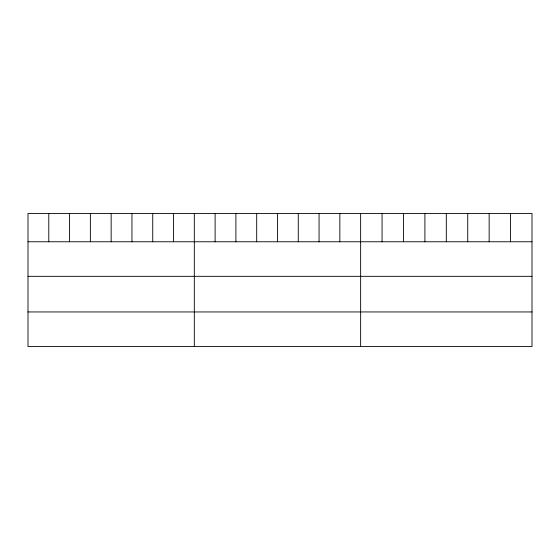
<?xml version="1.0" encoding="UTF-8"?>
<svg xmlns="http://www.w3.org/2000/svg" width="560" height="560" viewBox="0 0 560 560"><rect width="100%" height="100%" fill="white"/><g stroke="black" fill="none" stroke-linecap="round" stroke-linejoin="round"><path stroke-width="0.84" d="M532 241.766L532 346.521L28 346.521L28 213.479L532 213.479L532 241.766L28 241.766M28 276.332L532 276.332M28 311.948L532 311.948M510.58 213.479L510.58 241.766M489.16 213.479L489.16 241.766M467.74 213.479L467.74 241.766M446.32 213.479L446.32 241.766M424.9 213.479L424.9 241.766M403.48 213.479L403.48 241.766M382.06 213.479L382.06 241.766M360.64 213.479L360.64 346.521M339.85 213.479L339.85 241.766M319.06 213.479L319.06 241.766M298.27 213.479L298.27 241.766M277.48 213.479L277.48 241.766M256.69 213.479L256.69 241.766M235.9 213.479L235.9 241.766M215.11 213.479L215.11 241.766M194.32 213.479L194.32 346.521M173.53 213.479L173.53 241.766M152.74 213.479L152.74 241.766M131.95 213.479L131.95 241.766M111.16 213.479L111.16 241.766M90.37 213.479L90.37 241.766M69.58 213.479L69.58 241.766M48.79 213.479L48.79 241.766"/></g></svg>
